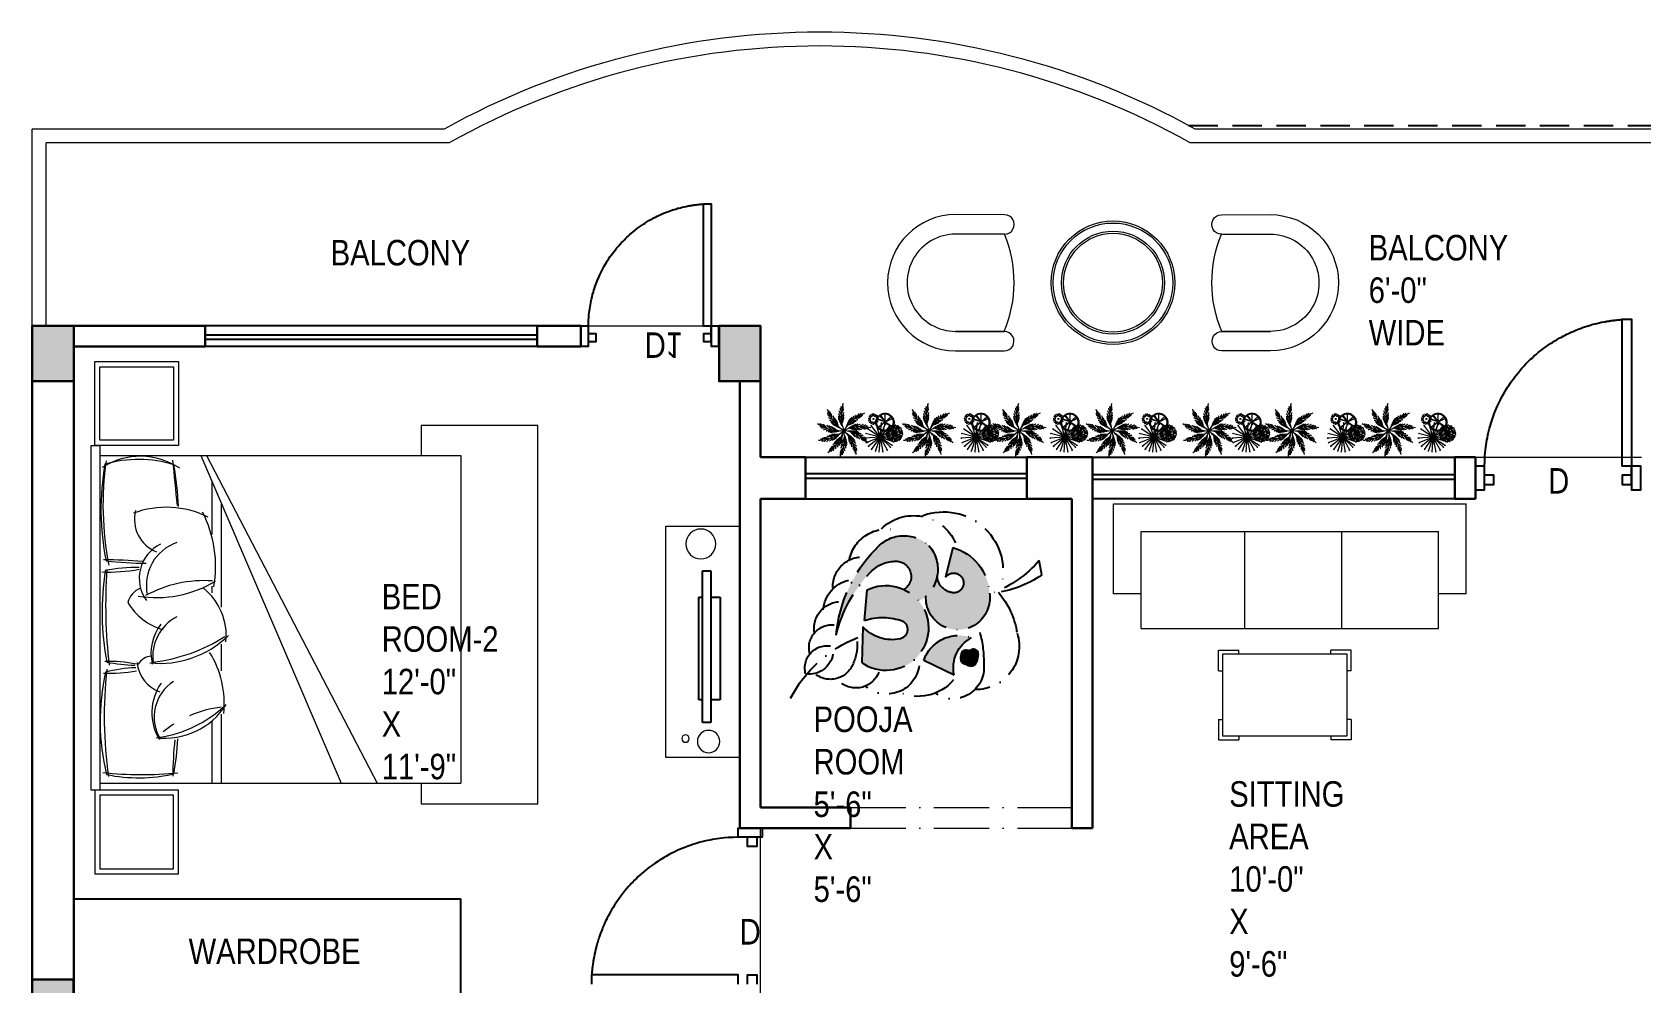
# Model space of a CAD drawing. Extents: x -454308 to 890911, y -14103 to 1343694.
# Drawn here: x 208720.1 to 209069, y 656815.7 to 657022 of the extents above; entities that cross this region are included whole.
import ezdxf

# ---------------------------------------------------------------- set-up
doc = ezdxf.new("R2010")
doc.units = 0
doc.header["$MEASUREMENT"] = 0
doc.linetypes.add('ACAD_ISO10W100', pattern=[18, 12, -3, 0, -3])
doc.linetypes.add('HIDDEN', pattern=[9.525, 6.35, -3.175])
for name, color, linetype in [('A-Door', 144, 'Continuous'), ('cup', 126, 'Continuous'), ('ELE', 7, 'Continuous'), ('PERSONA', 7, 'Continuous'), ('railing', 162, 'Continuous'), ('stair', 135, 'Continuous'), ('TEXTOS', 7, 'Continuous'), ('WIN', 4, 'Continuous')]:
    doc.layers.add(name, color=color, linetype=linetype)
for name, color, linetype, lineweight in [('A-FURN', 35, 'Continuous', 5), ('A-Wall', 7, 'Continuous', 30), ('AR-FUR', 11, 'Continuous', 9), ('AR-WALL', 1, 'Continuous', 40), ('CENTER LINE', 252, 'ACAD_ISO10W100', 5), ('col', 232, 'Continuous', 30), ('Hatch Gris Claro', 9, 'Continuous', 9), ('Muebles', 46, 'Continuous', 0), ('sill', 32, 'Continuous', 25), ('TXT', 42, 'Continuous', 25)]:
    doc.layers.add(name, color=color, linetype=linetype, lineweight=lineweight)
doc.styles.get("Standard").update_dxf_attribs({"font": 'stylu.ttf', "height": 7})

# ---------------------------------------------------------------- blocks, each defined once
blk = doc.blocks.new('arbol.Xterisco')
at = {"color": 62, "linetype": 'ByBlock'}
for p, q in [((104.219, 262.891), (104.096, 263.374)), ((104.096, 263.374), (104.121, 263.338)), ((104.219, 262.891), (104.268, 263.403)), ((104.219, 262.891), (104.401, 263.368)), ((104.401, 263.368), (104.401, 263.327)), ((104.219, 262.891), (104.518, 263.297)), ((104.219, 262.891), (104.621, 262.59)), ((104.219, 262.891), (104.685, 262.696)), ((104.518, 263.297), (104.504, 263.25)), ((104.621, 262.59), (104.602, 262.626)), ((104.685, 262.696), (104.675, 262.714))]:
    blk.add_line(p, q, dxfattribs=at)
at = {"color": 66, "linetype": 'ByBlock'}
for p, q in [((104.219, 262.891), (103.718, 262.903)), ((103.718, 262.903), (103.753, 262.891)), ((104.219, 262.891), (104.096, 262.396)), ((104.219, 262.891), (104.253, 262.378)), ((104.096, 262.396), (104.101, 262.437)), ((104.253, 262.378), (104.239, 262.42))]:
    blk.add_line(p, q, dxfattribs=at)
at = {"color": 68, "linetype": 'ByBlock'}
for p, q in [((104.219, 262.891), (103.743, 262.726)), ((104.219, 262.891), (103.816, 262.579)), ((104.219, 262.891), (103.944, 262.467)), ((103.743, 262.726), (103.777, 262.749)), ((103.816, 262.579), (103.826, 262.608)), ((103.944, 262.467), (103.954, 262.508))]:
    blk.add_line(p, q, dxfattribs=at)
at = {"color": 64, "linetype": 'ByBlock'}
for p, q in [((104.219, 262.891), (103.763, 263.091)), ((103.763, 263.091), (103.792, 263.062)), ((103.792, 263.062), (103.792, 263.067)), ((104.219, 262.891), (103.836, 263.209)), ((103.836, 263.209), (103.875, 263.197)), ((104.219, 262.891), (103.964, 263.321)), ((103.964, 263.321), (103.993, 263.309)), ((104.219, 262.891), (104.396, 262.42)), ((104.219, 262.891), (104.518, 262.484)), ((104.396, 262.42), (104.386, 262.467)), ((104.518, 262.484), (104.508, 262.526))]:
    blk.add_line(p, q, dxfattribs=at)
at = {"color": 60, "linetype": 'ByBlock'}
for p, q in [((104.219, 262.891), (104.607, 263.203)), ((104.219, 262.891), (104.661, 263.126)), ((104.219, 262.891), (104.72, 262.991)), ((104.219, 262.891), (104.72, 262.826)), ((104.607, 263.203), (104.582, 263.168)), ((104.661, 263.126), (104.646, 263.097)), ((104.72, 262.826), (104.68, 262.844)), ((104.72, 262.991), (104.695, 262.967))]:
    blk.add_line(p, q, dxfattribs=at)
at = {"color": 0, "linetype": 'ByBlock'}
blk.add_line((104.219, 262.891), (104.219, 262.891), dxfattribs=at)
blk = doc.blocks.new('cici.arbi')
at = {"color": 64, "linetype": 'ByBlock'}
for q in [(102.49, 264.552), (102.687, 264.774), (103.01, 264.057), (102.99, 264.049)]:
    blk.add_line((102.845, 264.434), q, dxfattribs=at)
at = {"color": 66, "linetype": 'ByBlock'}
for p, q in [((102.491, 264.316), (102.845, 264.434)), ((102.845, 264.434), (102.496, 264.294))]:
    blk.add_line(p, q, dxfattribs=at)
at = {"color": 68, "linetype": 'ByBlock'}
for q in [(102.616, 264.158), (102.616, 264.111)]:
    blk.add_line((102.845, 264.434), q, dxfattribs=at)
at = {"color": 62, "linetype": 'ByBlock'}
for q in [(102.776, 264.803), (102.799, 264.808), (103.189, 264.227)]:
    blk.add_line((102.845, 264.434), q, dxfattribs=at)
at = {"color": 60, "linetype": 'ByBlock'}
for q in [(103.145, 264.687), (103.166, 264.662), (103.193, 264.619)]:
    blk.add_line((102.845, 264.434), q, dxfattribs=at)
blk.add_circle((102.865, 264.438), 0.375, dxfattribs=at)
at = {"color": 62, "linetype": 'ByBlock'}
blk.add_circle((102.845, 264.434), 0.375, dxfattribs=at)
at = {"color": 64, "linetype": 'ByBlock'}
blk.add_circle((102.856, 264.399), 0.375, dxfattribs=at)
blk = doc.blocks.new('circarbre')
at = {"color": 62, "linetype": 'ByBlock'}
blk.add_circle((103.25, 267.97), 0.0431, dxfattribs=at)
at = {"color": 66, "linetype": 'ByBlock'}
for centre, start, end in [((102.83, 268.05), 214.2617, 125.294), ((103.19, 267.53), 304.2617, 215.294)]:
    blk.add_arc(centre, 0.0674, start, end, dxfattribs=at)
at = {"color": 64, "linetype": 'ByBlock'}
for centre, radius, start, end in [((102.93, 268.19), 0.103, 168.2544, 110.543), ((103.01, 268.33), 0.0674, 169.2617, 80.294), ((103.35, 267.58), 0.103, 303.2544, 245.543)]:
    blk.add_arc(centre, radius, start, end, dxfattribs=at)
at = {"color": 62, "linetype": 'ByBlock'}
for centre, radius, start, end in [((103.18, 268.36), 0.103, 123.2544, 65.543), ((103.34, 268.41), 0.0674, 124.2617, 35.294), ((103.52, 267.6), 0.0674, 349.2617, 260.294), ((103.61, 267.75), 0.103, 348.2544, 290.543)]:
    blk.add_arc(centre, radius, start, end, dxfattribs=at)
at = {"color": 60, "linetype": 'ByBlock'}
for centre, radius, start, end in [((103.48, 268.31), 0.103, 78.2544, 20.543), ((103.48, 268.31), 0.103, 78.2544, 20.543), ((103.63, 268.23), 0.0674, 79.2617, 350.294), ((103.63, 268.23), 0.0674, 79.2617, 350.294), ((103.66, 268.06), 0.103, 33.2544, 335.543), ((103.71, 267.89), 0.0674, 34.2617, 305.294)]:
    blk.add_arc(centre, radius, start, end, dxfattribs=at)
at = {"color": 68, "linetype": 'ByBlock'}
for centre, radius, start, end in [((102.87, 267.88), 0.103, 213.2544, 155.543), ((102.9, 267.71), 0.0674, 259.2617, 170.294), ((103.05, 267.63), 0.103, 258.2544, 200.543)]:
    blk.add_arc(centre, radius, start, end, dxfattribs=at)
blk = doc.blocks.new('arbol.arbre')
at = {"color": 64, "linetype": 'ByBlock'}
for q in [(14.572, 17.953), (14.443, 17.825), (14.955, 17.058)]:
    blk.add_line((14.849, 17.549), q, dxfattribs=at)
at = {"color": 62, "linetype": 'ByBlock'}
for q in [(14.759, 18.029), (14.935, 18.041), (15.149, 17.137), (15.268, 17.261)]:
    blk.add_line((14.849, 17.549), q, dxfattribs=at)
at = {"color": 60, "linetype": 'ByBlock'}
for q in [(15.135, 17.953), (15.258, 17.825), (15.338, 17.649), (15.355, 17.457)]:
    blk.add_line((14.849, 17.549), q, dxfattribs=at)
at = {"color": 66, "linetype": 'ByBlock'}
for q in [(14.359, 17.629), (14.579, 17.137), (14.779, 17.05)]:
    blk.add_line((14.849, 17.549), q, dxfattribs=at)
at = {"color": 68, "linetype": 'ByBlock'}
for q in [(14.376, 17.453), (14.446, 17.261)]:
    blk.add_line((14.849, 17.549), q, dxfattribs=at)
at = {"color": 64, "linetype": 'ByBlock'}
for centre, radius, start, end in [((14.599, 17.909), 0.0674, 169.26167, 80.294), ((14.517, 17.761), 0.103, 168.25437, 110.54304), ((14.943, 17.152), 0.103, 303.25437, 245.54304)]:
    blk.add_arc(centre, radius, start, end, dxfattribs=at)
at = {"color": 62, "linetype": 'ByBlock'}
for centre, radius, start, end in [((14.77, 17.937), 0.103, 123.25437, 65.54304), ((14.933, 17.984), 0.0674, 124.26167, 35.294), ((15.114, 17.18), 0.0674, 349.26167, 260.294), ((15.196, 17.328), 0.103, 348.25437, 290.54304)]:
    blk.add_arc(centre, radius, start, end, dxfattribs=at)
at = {"color": 60, "linetype": 'ByBlock'}
for centre, radius, start, end in [((15.073, 17.884), 0.103, 78.25437, 20.54304), ((15.073, 17.884), 0.103, 78.25437, 20.54304), ((15.249, 17.631), 0.103, 33.25437, 335.54304), ((15.221, 17.802), 0.0674, 79.26167, 350.294), ((15.221, 17.802), 0.0674, 79.26167, 350.294), ((15.296, 17.468), 0.0674, 34.26167, 305.294)]:
    blk.add_arc(centre, radius, start, end, dxfattribs=at)
at = {"color": 66, "linetype": 'ByBlock'}
for centre, start, end in [((14.417, 17.621), 214.26167, 125.294), ((14.78, 17.105), 304.26167, 215.294)]:
    blk.add_arc(centre, 0.0674, start, end, dxfattribs=at)
at = {"color": 68, "linetype": 'ByBlock'}
for centre, radius, start, end in [((14.464, 17.458), 0.103, 213.25437, 155.54304), ((14.492, 17.287), 0.0674, 259.26167, 170.294), ((14.64, 17.206), 0.103, 258.25437, 200.54304)]:
    blk.add_arc(centre, radius, start, end, dxfattribs=at)
blk = doc.blocks.new('c.plnt.arbres')
at = {"color": 34, "xscale": 1.354321914421646, "yscale": 1.354321914421646, "zscale": 1.354321914421646}
blk.add_blockref('cici.arbi', (-38.647, -94.978), dxfattribs=at)
at = {"color": 30}
for name, p, xscale, yscale, zscale in [('arbol.Xterisco', (-80.861, -197.164), 1.748832611688399, 1.748832611688399, 1.748832611688399), ('circarbre', (37.363, 99.317), 0.6091520546556879, 0.6091520546556879, 0.6091520546556879)]:
    blk.add_blockref(name, p, dxfattribs=dict(at, xscale=xscale, yscale=yscale, zscale=zscale))
at = {"color": 88}
blk.add_blockref('arbol.arbre', (86.588, 245.916), dxfattribs=at)
blk = doc.blocks.new('ar-26')
at = {"layer": 'CENTER LINE', "color": 27}
for centre, start, end in [((86.75, 89.66), 197.8706, 237.5936), ((88.03, 88.12), 161.8706, 201.5936), ((84.75, 90.15), 234.9681, 274.6912), ((87.82, 85.31), 110.1725, 149.8955), ((86.41, 84.01), 75.6722, 115.3952), ((82.91, 89.38), 270.9681, 310.6912), ((81.91, 87.83), 304.0339, 343.7569), ((81.85, 86.29), 331.6319, 11.355), ((84.65, 83.72), 43.6319, 83.355), ((82.83, 84.55), 7.6319, 47.355)]:
    blk.add_arc(centre, 3.23, start, end, dxfattribs=at)
at = {"layer": 'CENTER LINE'}
for centre, radius, start, end in [((85.11, 88.76), 0.398, 182.879, 221.5346), ((84.95, 88.86), 0.167, 173.7791, 233.0395), ((83.11, 89.39), 2.03, 326.0526, 338.8318), ((84.24, 89), 0.782, 317.4391, 345.0127), ((84.62, 89.07), 0.386, 308.4321, 338.3515), ((83.15, 87.43), 0.167, 246.8767, 306.1371), ((82.85, 87.17), 0.386, 21.5297, 51.4491), ((82.81, 86.78), 0.782, 30.5366, 58.1102), ((82.11, 85.82), 2.03, 39.1502, 51.9294), ((82.11, 85.39), 2.49, 40.6505, 52.2085), ((83.83, 88.45), 0.167, 209.7791, 269.0395), ((84.02, 88.47), 0.398, 218.879, 257.5346), ((85.56, 91.37), 3.82, 242.1883, 247.1386), ((83.44, 88.43), 0.386, 344.4321, 14.3515), ((82.03, 84.47), 3.35, 47.7731, 57.7282), ((85.74, 91.11), 3.82, 240.5673, 247.2107), ((83.17, 88.15), 0.782, 353.4391, 21.0127), ((85.94, 90.89), 3.82, 238.9483, 247.3077), ((82.03, 87.8), 2.03, 2.0526, 14.8318), ((82.51, 84.57), 3.07, 50.1322, 60.5244), ((86.08, 90.76), 3.82, 237.6825, 247.4019), ((86.2, 90.66), 3.82, 236.5186, 247.4981), ((81.77, 87.46), 2.49, 3.5529, 15.111), ((81.15, 86.77), 3.35, 10.6755, 20.6307), ((81.59, 86.56), 3.07, 13.0347, 23.4268), ((88.09, 89.59), 3.82, 202.9483, 211.3077), ((88.13, 89.4), 3.82, 201.6825, 211.4019), ((88.06, 89.89), 3.82, 204.5673, 211.2107), ((88.16, 89.25), 3.82, 200.5186, 211.4981), ((88.06, 90.2), 3.82, 206.1883, 211.1386), ((82.7, 89.27), 2.49, 327.5529, 339.111), ((81.8, 89.08), 3.35, 334.6755, 344.6307), ((82.03, 88.65), 3.07, 337.0347, 347.4268), ((88.79, 85.9), 3.82, 148.8205, 159.8), ((88.88, 86.02), 3.82, 149.9844, 159.7037), ((84.52, 90.34), 3.07, 285.3366, 295.7287), ((87.55, 83.95), 3.82, 114.3202, 125.2997), ((89.02, 86.17), 3.82, 151.2501, 159.6096), ((84.71, 90.79), 3.35, 282.9774, 292.9325), ((87.69, 83.99), 3.82, 115.4841, 125.2035), ((89.23, 86.37), 3.82, 152.8691, 159.5126), ((85.42, 90.2), 2.49, 275.8548, 287.4128), ((87.88, 84.04), 3.82, 116.7498, 125.1093), ((89.47, 86.57), 3.82, 154.4902, 159.4404), ((85.76, 89.95), 2.03, 274.3545, 287.1337), ((88.17, 84.09), 3.82, 118.3688, 125.0123), ((86.16, 88.83), 0.782, 265.741, 293.3146), ((86.51, 87.99), 0.398, 131.1808, 169.8364), ((88.49, 84.11), 3.82, 119.9899, 124.9402), ((87.35, 89), 2.03, 239.8542, 252.6334), ((86.5, 88.18), 0.167, 122.081, 181.3414), ((86.45, 88.57), 0.386, 256.734, 286.6534), ((87.04, 87.85), 0.782, 231.2407, 258.8143), ((86.85, 86.96), 0.398, 96.6805, 135.3361), ((86.94, 87.13), 0.167, 87.5807, 146.8411), ((83.12, 85.85), 0.386, 57.5297, 87.4491), ((83.29, 87.55), 0.398, 255.9765, 294.6321), ((83.21, 86.23), 0.167, 282.8767, 342.1371), ((83.32, 85.51), 0.782, 66.5366, 94.1102), ((82.77, 90.79), 3.82, 279.2858, 284.2361), ((83.32, 84.32), 2.03, 75.1502, 87.9294), ((83.26, 86.42), 0.398, 291.9765, 330.6321), ((83.07, 90.7), 3.82, 277.6648, 284.3082), ((83.57, 83.97), 2.49, 76.6505, 88.2085), ((80.93, 88.73), 3.82, 315.2858, 320.2361), ((83.36, 90.65), 3.82, 276.0458, 284.4052), ((84.04, 83.18), 3.35, 83.7731, 93.7282), ((81.23, 88.84), 3.82, 313.6648, 320.3082), ((83.56, 90.62), 3.82, 274.7801, 284.4994), ((83.71, 90.61), 3.82, 273.6161, 284.5957), ((84.37, 83.55), 3.07, 86.1322, 96.5244), ((81.5, 88.96), 3.82, 312.0458, 320.4052), ((85.42, 83.66), 2.49, 109.7162, 121.2743), ((81.67, 89.06), 3.82, 310.7801, 320.4994), ((81.79, 89.14), 3.82, 309.6161, 320.5957), ((86.25, 83.26), 3.35, 116.8388, 126.794), ((86.33, 83.74), 3.07, 119.198, 129.5901), ((80.8, 86.46), 3.82, 346.7306, 353.374), ((80.96, 86.71), 3.82, 345.1116, 353.471), ((81.05, 86.89), 3.82, 343.8458, 353.5652), ((81.11, 87.02), 3.82, 342.6819, 353.6614), ((87.81, 84.25), 3.35, 144.4368, 154.392), ((87.65, 84.71), 3.07, 146.796, 157.1882), ((81.5, 84.56), 3.82, 14.3286, 20.972), ((81.51, 85.2), 3.82, 10.2799, 21.2595), ((81.52, 85.05), 3.82, 11.4439, 21.1632), ((81.52, 84.85), 3.82, 12.7096, 21.069), ((83.2, 83.47), 3.82, 46.2799, 57.2595), ((85.58, 83.06), 3.82, 82.2799, 93.2595), ((83.29, 83.35), 3.82, 47.4439, 57.1632), ((88.46, 86.68), 3.07, 182.796, 193.1882), ((83.41, 83.19), 3.82, 48.7096, 57.069), ((88.85, 86.4), 3.35, 180.4368, 190.392), ((85.72, 83.02), 3.82, 83.4439, 93.1632), ((86.53, 90.02), 3.07, 250.8363, 261.2284), ((87.95, 88.75), 3.07, 218.796, 229.1882), ((83.56, 82.94), 3.82, 50.3286, 56.972), ((88.13, 85.83), 2.49, 173.3143, 184.8723), ((85.91, 82.96), 3.82, 84.7096, 93.069), ((86.95, 90.29), 3.35, 248.4771, 258.4323), ((88.43, 88.75), 3.35, 216.4368, 226.392), ((86.18, 82.85), 3.82, 86.3286, 92.972), ((87.2, 89.4), 2.49, 241.3545, 252.9126), ((88.18, 87.87), 2.49, 209.3143, 220.8723), ((86.46, 82.7), 3.82, 87.9496, 92.8999), ((88.09, 87.45), 2.03, 207.814, 220.5932), ((87.22, 86.64), 0.782, 199.2004, 226.774), ((86.59, 85.98), 0.398, 64.6403, 103.2959), ((86.76, 86.07), 0.167, 55.5404, 114.8009), ((87.1, 86.27), 0.386, 190.1934, 220.1128), ((87.13, 87.47), 0.386, 222.2337, 252.1531), ((84.02, 84.99), 0.386, 90.5954, 120.5148), ((84.37, 84.81), 0.782, 99.6024, 127.176), ((85.02, 83.82), 2.03, 108.2159, 120.9952), ((83.89, 85.36), 0.167, 315.9424, 15.2029), ((83.82, 85.54), 0.398, 325.0423, 3.6979), ((80.61, 86.21), 3.82, 348.3516, 353.3019), ((85.03, 84.75), 0.386, 118.1934, 148.1128), ((85.42, 84.75), 0.782, 127.2004, 154.774), ((86.46, 84.17), 2.03, 135.814, 148.5932), ((86.89, 84.21), 2.49, 137.3143, 148.8723), ((84.74, 85.01), 0.167, 343.5404, 42.8009), ((84.6, 85.14), 0.398, 352.6403, 31.2959), ((81.44, 84.25), 3.82, 15.9496, 20.8999), ((87.81, 85.55), 2.03, 171.814, 184.5932), ((83.7, 82.66), 3.82, 51.9496, 56.8999), ((86.63, 85.4), 0.782, 163.2004, 190.774), ((85.73, 85.24), 0.398, 28.6403, 67.2959), ((86.31, 85.17), 0.386, 154.1934, 184.1128), ((85.92, 85.22), 0.167, 19.5404, 78.8009)]:
    blk.add_arc(centre, radius, start, end, dxfattribs=at)
blk = doc.blocks.new('cdsaf')
at = {"color": 5}
for p, q in [((1185429.42, 734143.15, 20311.96), (1185429.42, 734106.36, 20311.96)), ((1185431.44, 734143.15, 20311.96), (1185429.42, 734143.15, 20311.96)), ((1185431.44, 734106.36, 20311.96), (1185431.44, 734143.15, 20311.96)), ((1185427.16, 734136.71, 20311.96), (1185427.16, 734111.82, 20311.96)), ((1185429.42, 734136.71, 20311.96), (1185427.16, 734136.71, 20311.96)), ((1185432.29, 734136.71, 20311.96), (1185431.44, 734136.71, 20311.96)), ((1185432.29, 734111.82, 20311.96), (1185432.29, 734136.71, 20311.96)), ((1185427.16, 734111.82, 20311.96), (1185429.42, 734111.82, 20311.96)), ((1185431.44, 734111.82, 20311.96), (1185432.29, 734111.82, 20311.96)), ((1185429.42, 734106.36, 20311.96), (1185431.44, 734106.36, 20311.96))]:
    blk.add_line(p, q, dxfattribs=at)
blk = doc.blocks.new('WEWEEQ')
at = {"layer": 'Muebles'}
blk.add_lwpolyline([(1107845.51, 737873.28), (1107829.48, 737873.28), (1107829.48, 737823.12), (1107845.51, 737823.12)], close=True, dxfattribs=at)
for centre, radius in [((1107838.73, 737869.84), 2.43), ((1107833.71, 737869.19), 0.81), ((1107837.04, 737826.97), 3.24)]:
    blk.add_circle(centre, radius, dxfattribs=at)
at = {"color": 6, "linetype": 'ByBlock', "lineweight": 5, "xscale": 0.8945132207591084, "yscale": 0.8945132207591084, "zscale": 0.8945132207591084, "rotation": 180}
blk.add_blockref('cdsaf', (2168221.49, 1394533.53, 55552.59), dxfattribs=at)
blk = doc.blocks.new('SINGLE CHAIR')
at = {"linetype": 'Continuous'}
for p, q in [((-8.18, 8.31), (-8.21, 20.12)), ((-3.46, 8.32), (-3.49, 20.13)), ((-3.49, 20.13), (-3.46, 8.32)), ((20.13, 20.19), (20.16, 8.38)), ((24.86, 20.2), (24.89, 8.39))]:
    blk.add_line(p, q, dxfattribs=at)
at = {"linetype": 'Continuous', "extrusion": (0, 0, -1)}
for centre, major_axis, start_param, end_param in [((-5.85, 20.13), (1.67, 1.67), 3.924598, 7.066191), ((8.39, -8.18), (-21.71, 21.71), 0.388215, 1.177797), ((22.5, 20.2), (1.67, 1.67), 3.924598, 7.066191), ((8.35, 8.35), (11.69, 11.69), 0.783006, 3.924598), ((8.35, 8.35), (-8.35, 8.35), 2.353802, 5.495395)]:
    blk.add_ellipse(centre, major_axis=major_axis, ratio=1, start_param=start_param, end_param=end_param, dxfattribs=at)
blk = doc.blocks.new('bed 111111')
at = {"layer": 'AR-FUR'}
for p, q in [((-0.8649, 1.3945), (-0.8649, -0.4997)), ((-0.8172, 1.3945), (-0.8649, 1.3945)), ((-0.8172, -0.4997), (-0.8172, 1.3945)), ((-0.2634, -0.4435), (0.5086, 1.3565)), ((-0.151, 0.5919), (-0.151, 0.7393)), ((-0.2018, 0.2738), (-0.2018, 0.3108)), ((-0.8649, -0.4997), (-0.8172, -0.4997))]:
    blk.add_line(p, q, dxfattribs=at)
at = {"layer": 'AR-FUR', "color": 251}
for p, q in [((-0.8172, 1.3565), (1.1658, 1.3565)), ((-0.231, -0.4435), (0.7065, 1.3565)), ((-0.2018, 1.016), (-0.2018, 1.3565)), ((-0.151, 0.9769), (-0.151, 1.3565)), ((1.1658, -0.4435), (1.1658, 1.3565)), ((-0.151, -0.177), (-0.151, 0.3896)), ((-0.2018, -0.2973), (-0.2018, -0.0096)), ((-0.8172, -0.4435), (1.1658, -0.4435))]:
    blk.add_line(p, q, dxfattribs=at)
at = {"layer": 'AR-FUR'}
for points in [[(-0.3849, 1.8545), (-0.3849, 1.3945), (-0.8449, 1.3945), (-0.8449, 1.8545)], [(-0.4126, 1.8268), (-0.4126, 1.4222), (-0.8172, 1.4222), (-0.8172, 1.8268)], [(-0.3849, -0.9597), (-0.3849, -0.4997), (-0.8449, -0.4997), (-0.8449, -0.9597)], [(-0.4126, -0.9319), (-0.4126, -0.5274), (-0.8172, -0.5274), (-0.8172, -0.9319)]]:
    blk.add_lwpolyline(points, close=True, dxfattribs=at)
at = {"layer": 'AR-FUR', "extrusion": (0, 0, -1)}
for centre, major_axis, start_param, end_param in [((-0.6029, 0.4547), (-0.6168, -0.6168), 2.151233, 2.577546), ((0.4135, 1.0155), (0.8693, -0.8693), 2.135358, 2.596989), ((-1.9428, 1.0262), (1.1008, -1.1008), 5.317309, 5.441753), ((-0.2479, 0.9685), (0.2006, -0.2006), 1.751453, 2.903235), ((-0.4597, 0.7123), (0.2807, -0.2807), 3.804818, 4.933588), ((-0.6654, 0.9181), (-0.3757, -0.3757), 3.823105, 4.483365), ((-0.4265, 0.678), (0.132, -0.132), 2.441833, 3.593049), ((-0.5998, 1.4582), (-0.5204, -0.5204), -0.757256, -0.529592), ((-0.5939, -0.2888), (-0.7054, -0.7054), 2.16954, 2.32419), ((-0.4885, 0.16), (0.3807, -0.3807), 3.825535, 4.703193), ((0.6668, 0.4149), (-1.0409, -1.0409), 0.630608, 0.974387), ((-0.7629, 1.4252), (0.5216, -0.5216), 0.585091, 0.82334), ((-0.5288, 0.748), (0.0636, -0.0636), 0.857002, 1.830616), ((-0.2789, 0.642), (-0.1822, -0.1822), 0.120756, 1.023991), ((-0.457, 0.546), (-0.2361, -0.2361), 3.827833, 4.821859), ((-0.3841, 0.2013), (-0.2284, -0.2284), 1.31402, 2.087383), ((-0.5579, 0.3869), (-0.076, -0.076), -0.407023, 0.572892), ((-0.3929, 0.2303), (0.1472, -0.1472), 1.241939, 2.981597), ((-0.5067, -0.2882), (0.4419, -0.4419), 3.766461, 4.474078), ((-0.8424, 0.1671), (-0.4675, -0.4675), 3.758339, 4.39729), ((-0.5994, 1.2063), (-0.7323, -0.7323), -0.784247, -0.602664), ((0.6231, -0.1482), (1.0143, -1.0143), 2.182404, 2.554333), ((-0.5854, -1.358), (1.0644, -1.0644), 3.795161, 3.941764), ((-0.4353, -0.0938), (-0.1358, -0.1358), 0.534678, 1.98218), ((-0.4521, 0.3531), (-0.3626, -0.3626), -1.247956, -0.42416), ((-1.8536, -0.1133), (-1.0388, -1.0388), 3.961011, 4.118365), ((-0.6065, 0.2399), (0.4681, -0.4681), 0.486234, 1.065936)]:
    blk.add_ellipse(centre, major_axis=major_axis, ratio=1, start_param=start_param, end_param=end_param, dxfattribs=at)
at = {"layer": 'AR-FUR', "color": 251, "extrusion": (0, 0, -1)}
for centre, major_axis, start_param, end_param in [((-0.5854, -0.6035), (1.3528, -1.3528), 3.814055, 4.030079), ((1.5625, 0.993), (-1.6658, -1.6658), 0.673847, 0.924545), ((1.5526, 1.3309), (-1.3927, -1.3927), 0.677, 0.778682), ((-0.2845, 0.9931), (-0.1657, -0.1657), -0.207552, 1.319983), ((-0.5866, 0.4458), (0.4702, -0.4702), 4.076, 4.671895), ((-0.0866, 1.5296), (0.42, -0.42), 1.362212, 1.484388), ((-0.0866, 1.5296), (0.42, -0.42), 0.892669, 1.199073), ((-0.7563, 0.0062), (0.5275, -0.5275), 3.872485, 4.116068), ((2.032, 0.3804), (-1.9923, -1.9923), 0.715059, 0.90208), ((-0.2783, 0.6613), (0.176, -0.176), 1.274089, 2.475678), ((-0.6338, -0.2362), (0.6602, -0.6602), 4.043868, 4.496311), ((-0.3136, 0.269), (-0.1757, -0.1757), -0.450892, 0.994118), ((-0.2465, 0.9031), (-0.4664, -0.4664), -0.857824, -0.280048), ((-0.7731, -0.7492), (-0.6687, -0.6687), 2.320508, 2.537901), ((0.9556, -0.1741), (1.2415, -1.2415), 2.218366, 2.546274), ((-0.8022, 3.0425), (-2.0599, -2.0599), -0.860991, -0.787253), ((11.1738, -1.4463), (8.2284, -8.2284), 2.444592, 2.466232), ((-0.5953, -0.0511), (-0.2749, -0.2749), -1.375906, -0.21834)]:
    blk.add_ellipse(centre, major_axis=major_axis, ratio=1, start_param=start_param, end_param=end_param, dxfattribs=at)
blk = doc.blocks.new('qeert')
at = {"layer": 'AR-FUR'}
blk.add_lwpolyline([(817.8551, -506.2448), (817.969, -506.2448), (817.969, -506.8852), (815.8898, -506.8852), (815.8898, -506.2448), (816.0552, -506.2448)], dxfattribs=at)
at = {"layer": 'AR-FUR', "rotation": 270}
blk.add_blockref('bed 111111', (816.4987, -505.2972), dxfattribs=at)
blk = doc.blocks.new('SYMBOL')
at = {"layer": 'CENTER LINE', "lineweight": 25}
h = blk.add_hatch(color=256, dxfattribs=at)
h.dxf.hatch_style = 1
h.set_gradient(color1=(204, 102, 127), one_color=1, tint=1, name='HEMISPHERICAL')
h.paths.add_polyline_path([(53221.71, 631913.25), (53222, 631903.49, -0.268386), (53232.14, 631906.73, -0.652093), (53232.78, 631901.94, -0.169887), (53222.4, 631901.76), (53223.13, 631893.51, 1.752374)])
h.paths.add_polyline_path([(53237.14, 631896.53, -0.11262), (53233.11, 631893.39, -0.820907), (53230.22, 631885.79, -0.202284), (53223.85, 631888.9, -0.129045), (53214.76, 631905.74, 0.172995), (53225.46, 631882.48, 0.436848), (53239.87, 631881.52, 0.479462)])
h.paths.add_polyline_path([(53239.07, 631895.16, -0.164539), (53242.1, 631889.68, -0.416464), (53246.97, 631894.27, -1.495637), (53244.34, 631890.06), (53246.29, 631882.02, 0.321204), (53256.24, 631894.38, 1.107162)])
h = blk.add_hatch(color=256, dxfattribs=at)
h.dxf.hatch_style = 1
h.set_gradient(color1=(204, 102, 127), one_color=1, tint=1, name='HEMISPHERICAL')
h.paths.add_polyline_path([(53246.66, 631916.52), (53238.45, 631912.58, 0.417243), (53251.39, 631906.41, -0.335116)])
h = blk.add_hatch(color=256, dxfattribs=at)
h.dxf.hatch_style = 1
h.set_gradient(color1=(204, 102, 127), one_color=1, tint=1, name='HEMISPHERICAL')
h.paths.add_polyline_path([(53251.16, 631909.9, 0.520567), (53251.62, 631909.58, 0.520567), (53252.12, 631909.58, 0.520567), (53252.58, 631909.81, 0.520567), (53252.95, 631910.22, 0.520567), (53253.04, 631910.73, 0.520567), (53253, 631911.23, 0.520567), (53252.95, 631911.74, 0.520567), (53252.81, 631912.24, 0.520567), (53252.68, 631912.8, 0.520567), (53252.45, 631913.3, 0.520567), (53252.17, 631913.76, 0.520567), (53251.71, 631914.04, 0.520567), (53251.2, 631914.04, 0.520567), (53250.7, 631913.95, 0.520567), (53250.19, 631913.81, 0.520567), (53249.82, 631913.44, 0.520567), (53249.18, 631913.39, 0.520567), (53248.85, 631912.98, 0.520567), (53248.62, 631912.47, 0.520567), (53248.62, 631911.97, 0.520567), (53248.62, 631911.46, 0.520567), (53248.72, 631910.96, 0.520567), (53248.85, 631910.45, 0.520567), (53249.13, 631909.99, 0.520567), (53249.64, 631909.85, 0.520567), (53250.14, 631909.85, 0.520567), (53250.65, 631909.99, 0.520567)])
for p, q in [((53222, 631903.49), (53221.71, 631913.25)), ((53246.66, 631916.52), (53238.45, 631912.58)), ((53222.4, 631901.76), (53223.13, 631893.51)), ((53246.29, 631882.02), (53244.34, 631890.06)), ((53270.37, 631889.42), (53269.69, 631885.54))]:
    blk.add_line(p, q, dxfattribs=at)
blk.add_lwpolyline([(53249.82, 631913.44, -0.520567), (53250.19, 631913.81, -0.520567), (53250.19, 631913.81, -0.520567), (53250.7, 631913.95, -0.520567), (53250.7, 631913.95, -0.520567), (53251.2, 631914.04, -0.520567), (53251.2, 631914.04, -0.520567), (53251.71, 631914.04, -0.520567), (53251.71, 631914.04, -0.520567), (53252.17, 631913.76, -0.520567), (53252.17, 631913.76, -0.520567), (53252.45, 631913.3, -0.520567), (53252.45, 631913.3, -0.520567), (53252.68, 631912.8, -0.520567), (53252.68, 631912.8, -0.520567), (53252.81, 631912.24, -0.520567), (53252.81, 631912.24, -0.520567), (53252.95, 631911.74, -0.520567), (53252.95, 631911.74, -0.520567), (53253, 631911.23, -0.520567), (53253, 631911.23, -0.520567), (53253.04, 631910.73, -0.520567), (53253.04, 631910.73, -0.520567), (53252.95, 631910.22, -0.520567), (53252.95, 631910.22, -0.520567), (53252.58, 631909.81, -0.520567), (53252.58, 631909.81, -0.520567), (53252.12, 631909.58, -0.520567), (53252.12, 631909.58, -0.520567), (53251.62, 631909.58, -0.520567), (53251.62, 631909.58, -0.520567), (53251.16, 631909.9, -0.520567), (53251.16, 631909.9, -0.520567), (53250.65, 631909.99, -0.520567), (53250.65, 631909.99, -0.520567), (53250.14, 631909.85, -0.520567), (53250.14, 631909.85, -0.520567), (53249.64, 631909.85, -0.520567), (53249.64, 631909.85, -0.520567), (53249.13, 631909.99, -0.520567), (53249.13, 631909.99, -0.520567), (53248.85, 631910.45, -0.520567), (53248.85, 631910.45, -0.520567), (53248.72, 631910.96, -0.520567), (53248.72, 631910.96, -0.520567), (53248.62, 631911.46, -0.520567), (53248.62, 631911.46, -0.520567), (53248.62, 631911.97, -0.520567), (53248.62, 631911.97, -0.520567), (53248.62, 631912.47, -0.520567), (53248.62, 631912.47, -0.520567), (53248.85, 631912.98, -0.520567), (53248.85, 631912.98, -0.520567), (53249.18, 631913.39, -0.520567), (53249.18, 631913.39, -0.520567)], format="xyb", close=True, dxfattribs=at)
for centre, radius, start, end in [((53233.31, 631938.64), 34.68, 207.1582, 248.5513), ((53228.46, 631912.86), 8.8, 7.558, 130.9141), ((53236.95, 631909.77), 12.53, 40.0349, 115.4069), ((53246.38, 631914.59), 8.34, 354.222, 125.1403), ((53213.22, 631911.17), 6.52, 20.4911, 130.3733), ((53220.1, 631913.39), 6.64, 21.1684, 142.0502), ((53252.6, 631908.79), 11.68, 342.2099, 91.4388), ((53212.38, 631914.66), 6.08, 164.9816, 291.0837), ((53207.49, 631909.82), 6.49, 9.0775, 98.6619), ((53207.9, 631908.17), 12.59, 356.9242, 24.7671), ((53228.25, 631903.8), 11.49, 243.541, 124.6953), ((53247.97, 631915.89), 10.08, 199.2049, 289.7969), ((53255.72, 631914.59), 9.26, 167.9783, 242.0855), ((53224.33, 631912.98), 30.36, 344.7387, 1.453), ((53213.65, 631909.16), 6.23, 164.9462, 277.3233), ((53216.04, 631903.9), 7.24, 169.6945, 275.1792), ((53251.39, 631914.63), 37.69, 193.6422, 223.0546), ((53252.72, 631909.11), 38.11, 185.0648, 224.3238), ((53229.87, 631896.35), 10.62, 77.6939, 137.7874), ((53231.4, 631904.19), 2.64, 301.4983, 73.9306), ((53247.69, 631895.65), 8.64, 351.5628, 183.2082), ((53241.35, 631908.74), 22.64, 319.8388, 351.0801), ((53227.34, 631916.69), 15.72, 251.7104, 290.2774), ((53220.2, 631899.61), 8.98, 184.8853, 256.7582), ((53232.48, 631887.93), 9.78, 319.0483, 61.5122), ((53221.98, 631892.68), 8.14, 178.9006, 280.601), ((53230.91, 631889.88), 4.15, 260.4147, 57.946), ((53243.85, 631888.44), 16.07, 249.1883, 18.3897), ((53246.82, 631889.56), 4.72, 88.1114, 178.5512), ((53246.53, 631891.62), 2.69, 215.5449, 80.4764), ((53242.64, 631895.15), 13.62, 285.5282, 356.7571), ((53254.55, 631867), 27.45, 54.7863, 84.5095), ((53246.03, 631865.11), 31.26, 40.8152, 69.1224), ((53230.73, 631894.9), 9.12, 221.0729, 266.8158), ((53228.54, 631887.45), 10.43, 192.0543, 284.8759), ((53233.11, 631888.68), 9.84, 218.9973, 313.3894), ((53235.72, 631885.77), 12.38, 225.2815, 336.2235)]:
    blk.add_arc(centre, radius, start, end, dxfattribs=at)
blk = doc.blocks.new('EWRERWER')
at = {"layer": 'AR-FUR', "linetype": 'Continuous'}
for p, q in [((1130110.34, 738970.03), (1130110.34, 738974.48)), ((1130110.34, 738974.48), (1130114.79, 738974.48)), ((1130111.23, 738955.92), (1130111.23, 738973.59)), ((1130111.23, 738973.59), (1130138.23, 738973.59)), ((1130114.79, 738973.59), (1130114.79, 738974.48)), ((1130139.12, 738974.48), (1130134.68, 738974.48)), ((1130134.68, 738973.59), (1130134.68, 738974.48)), ((1130138.23, 738973.59), (1130138.23, 738955.92)), ((1130139.12, 738970.03), (1130139.12, 738974.48)), ((1130110.34, 738970.03), (1130111.23, 738970.03)), ((1130139.12, 738970.03), (1130138.23, 738970.03)), ((1130110.34, 738959.47), (1130111.23, 738959.47)), ((1130110.34, 738959.47), (1130110.34, 738955.03)), ((1130139.12, 738959.47), (1130138.23, 738959.47)), ((1130139.12, 738959.47), (1130139.12, 738955.03)), ((1130138.23, 738955.92), (1130111.23, 738955.92)), ((1130114.79, 738955.92), (1130114.79, 738955.03)), ((1130134.68, 738955.92), (1130134.68, 738955.03)), ((1130110.34, 738955.03), (1130114.79, 738955.03)), ((1130139.12, 738955.03), (1130134.68, 738955.03))]:
    blk.add_line(p, q, dxfattribs=at)
blk = doc.blocks.new('colummn')
at = {"layer": 'Hatch Gris Claro'}
blk.add_hatch(color=256, dxfattribs=at).paths.add_polyline_path([(154558.64, 675547.17), (154567.64, 675547.17), (154567.64, 675559.17), (154558.64, 675559.17)])
at = {"layer": 'col'}
blk.add_lwpolyline([(154558.64, 675547.17), (154567.64, 675547.17), (154567.64, 675559.17), (154558.64, 675559.17), (154558.64, 675547.17)], dxfattribs=at)
blk = doc.blocks.new('RERWRER')
at = {"layer": 'col'}
blk.add_blockref('colummn', (8622.84, -2915.5), dxfattribs=at)
for p, rotation in [((317749.13, 1348049.06), 179.9999999991757), ((317898.11, 1348049.06), 180)]:
    blk.add_blockref('colummn', p, dxfattribs=dict(at, rotation=rotation))
blk = doc.blocks.new('1110-09-0')
at = {"layer": 'AR-FUR', "ltscale": 0.3}
for p, q in [((5831.88, -4127.57), (5767.38, -4127.57)), ((5767.38, -4127.57), (5767.38, -4148.57)), ((5767.38, -4127.57), (5767.38, -4148.57)), ((5788.38, -4127.57), (5788.38, -4148.57)), ((5809.38, -4127.57), (5809.38, -4148.57)), ((5831.88, -4127.57), (5831.88, -4148.57)), ((5761.38, -4135.07), (5761.38, -4154.57)), ((5761.38, -4135.07), (5767.38, -4135.07)), ((5831.88, -4135.07), (5837.88, -4135.07)), ((5837.88, -4135.07), (5837.88, -4154.57)), ((5831.88, -4148.57), (5767.38, -4148.57)), ((5837.88, -4154.57), (5761.38, -4154.57))]:
    blk.add_line(p, q, dxfattribs=at)

msp = doc.modelspace()

# ---------------------------------------------------------------- linework, layer by layer
at = {"layer": 'A-Door'}
for points in [[(208839.135, 656953.846), (208840.796, 656953.846), (208840.796, 656958.166), (208839.135, 656958.166), (208839.135, 656953.846), (208840.796, 656953.846), (208840.796, 656954.843), (208842.457, 656954.843), (208842.457, 656956.504), (208840.796, 656956.504), (208840.796, 656958.166), (208840.81, 656959.036), (208840.83, 656959.518), (208840.859, 656959.995), (208840.911, 656960.637), (208840.959, 656961.109), (208841.014, 656961.562), (208841.073, 656961.992), (208841.139, 656962.422), (208841.213, 656962.856), (208841.293, 656963.282), (208841.39, 656963.752), (208841.454, 656964.045), (208841.575, 656964.553), (208841.704, 656965.054), (208841.857, 656965.601), (208841.973, 656965.986), (208842.095, 656966.373), (208842.273, 656966.903), (208842.401, 656967.263), (208842.613, 656967.825), (208842.772, 656968.223), (208842.947, 656968.64), (208843.094, 656968.978), (208843.252, 656969.325), (208843.479, 656969.803), (208843.663, 656970.173), (208843.922, 656970.672), (208844.2, 656971.179), (208844.434, 656971.588), (208844.785, 656972.171), (208844.946, 656972.427), (208845.154, 656972.749), (208845.462, 656973.208), (208845.752, 656973.621), (208846.008, 656973.973), (208846.286, 656974.342), (208846.57, 656974.706), (208846.902, 656975.116), (208847.299, 656975.584), (208847.556, 656975.875), (208847.967, 656976.325), (208848.224, 656976.596), (208848.581, 656976.96), (208848.887, 656977.261), (208849.128, 656977.491), (208849.378, 656977.725), (208849.718, 656978.032), (208850.11, 656978.374), (208850.496, 656978.697), (208850.943, 656979.056), (208851.455, 656979.449), (208851.858, 656979.745), (208852.299, 656980.055), (208852.743, 656980.354), (208853.062, 656980.561), (208853.49, 656980.829), (208853.915, 656981.085), (208854.315, 656981.315), (208854.681, 656981.517), (208854.994, 656981.685), (208855.358, 656981.873), (208855.67, 656982.028), (208855.961, 656982.169), (208856.233, 656982.297), (208856.554, 656982.442), (208856.797, 656982.549), (208857.046, 656982.655), (208857.315, 656982.767), (208857.614, 656982.887), (208857.879, 656982.99), (208858.138, 656983.088), (208858.525, 656983.228), (208858.525, 656983.228), (208858.849, 656983.34), (208859.086, 656983.419), (208859.333, 656983.499), (208859.333, 656983.499), (208859.708, 656983.615), (208859.947, 656983.686), (208859.947, 656983.686), (208860.213, 656983.761), (208860.213, 656983.761), (208860.461, 656983.83), (208860.461, 656983.83), (208860.722, 656983.898), (208860.722, 656983.898), (208861.12, 656983.998), (208861.12, 656983.998), (208861.529, 656984.094), (208861.529, 656984.094), (208861.966, 656984.188), (208862.404, 656984.275), (208862.552, 656984.303), (208862.662, 656984.323), (208862.843, 656984.355), (208862.978, 656984.378), (208863.17, 656984.41), (208863.262, 656984.424), (208863.411, 656984.447), (208863.496, 656984.46), (208863.598, 656984.475), (208863.725, 656984.493), (208863.84, 656984.508), (208863.919, 656984.519), (208864.014, 656984.531), (208864.106, 656984.543), (208864.21, 656984.555), (208864.324, 656984.569), (208864.441, 656984.582), (208864.629, 656984.602), (208864.774, 656984.617), (208864.904, 656984.629), (208865.062, 656984.644), (208865.142, 656984.65), (208865.25, 656984.659), (208865.381, 656984.67), (208865.497, 656984.678), (208865.592, 656984.678), (208865.714, 656984.744), (208867.375, 656984.744), (208867.375, 656953.846), (208869.036, 656953.846), (208869.036, 656958.166), (208867.375, 656958.166), (208867.375, 656956.504), (208865.714, 656956.504), (208865.714, 656954.843), (208867.375, 656954.843), (208867.375, 656958.166), (208865.714, 656958.166), (208865.714, 656984.744)], [(209033.159, 656922.668), (209035.15, 656922.668), (209035.15, 656927.844), (209033.159, 656927.844), (209033.159, 656922.668), (209035.15, 656922.668), (209035.15, 656923.862), (209037.141, 656923.862), (209037.141, 656925.853), (209035.15, 656925.853), (209035.15, 656927.844), (209035.167, 656928.888), (209035.191, 656929.466), (209035.226, 656930.037), (209035.288, 656930.806), (209035.346, 656931.373), (209035.411, 656931.915), (209035.482, 656932.431), (209035.561, 656932.946), (209035.65, 656933.466), (209035.746, 656933.977), (209035.862, 656934.541), (209035.939, 656934.892), (209036.084, 656935.5), (209036.239, 656936.101), (209036.422, 656936.756), (209036.561, 656937.219), (209036.707, 656937.682), (209036.921, 656938.317), (209037.074, 656938.749), (209037.329, 656939.423), (209037.519, 656939.9), (209037.728, 656940.399), (209037.905, 656940.804), (209038.094, 656941.22), (209038.366, 656941.793), (209038.587, 656942.237), (209038.897, 656942.835), (209039.23, 656943.443), (209039.511, 656943.932), (209039.932, 656944.631), (209040.125, 656944.939), (209040.374, 656945.325), (209040.743, 656945.874), (209041.09, 656946.37), (209041.397, 656946.791), (209041.73, 656947.234), (209042.071, 656947.67), (209042.469, 656948.161), (209042.945, 656948.722), (209043.252, 656949.072), (209043.745, 656949.61), (209044.054, 656949.936), (209044.481, 656950.371), (209044.848, 656950.733), (209045.137, 656951.008), (209045.437, 656951.288), (209045.844, 656951.656), (209046.314, 656952.066), (209046.777, 656952.454), (209047.312, 656952.884), (209047.926, 656953.355), (209048.409, 656953.709), (209048.938, 656954.081), (209049.47, 656954.44), (209049.852, 656954.688), (209050.365, 656955.009), (209050.875, 656955.315), (209051.354, 656955.591), (209051.793, 656955.834), (209052.168, 656956.035), (209052.604, 656956.26), (209052.978, 656956.447), (209053.327, 656956.615), (209053.654, 656956.768), (209054.038, 656956.943), (209054.329, 656957.071), (209054.627, 656957.198), (209054.95, 656957.332), (209055.308, 656957.476), (209055.625, 656957.599), (209055.936, 656957.716), (209056.401, 656957.884), (209056.401, 656957.884), (209056.788, 656958.018), (209057.073, 656958.113), (209057.369, 656958.209), (209057.369, 656958.209), (209057.818, 656958.348), (209058.105, 656958.433), (209058.105, 656958.433), (209058.424, 656958.524), (209058.424, 656958.524), (209058.721, 656958.605), (209058.721, 656958.605), (209059.034, 656958.688), (209059.034, 656958.688), (209059.511, 656958.807), (209059.511, 656958.807), (209060.001, 656958.922), (209060.001, 656958.922), (209060.525, 656959.035), (209061.05, 656959.14), (209061.227, 656959.173), (209061.358, 656959.197), (209061.576, 656959.236), (209061.737, 656959.263), (209061.967, 656959.301), (209062.079, 656959.318), (209062.256, 656959.346), (209062.359, 656959.361), (209062.48, 656959.379), (209062.633, 656959.4), (209062.771, 656959.419), (209062.866, 656959.432), (209062.98, 656959.446), (209063.09, 656959.46), (209063.214, 656959.475), (209063.352, 656959.492), (209063.491, 656959.507), (209063.717, 656959.532), (209063.891, 656959.549), (209064.046, 656959.564), (209064.236, 656959.581), (209064.331, 656959.589), (209064.461, 656959.6), (209064.618, 656959.612), (209064.757, 656959.622), (209064.871, 656959.622), (209065.017, 656959.702), (209067.008, 656959.702), (209067.008, 656922.668), (209068.999, 656922.668), (209068.999, 656927.844), (209067.008, 656927.844), (209067.008, 656925.853), (209065.017, 656925.853), (209065.017, 656923.862), (209067.008, 656923.862), (209067.008, 656927.844), (209065.017, 656927.844), (209065.017, 656959.702)], [(208878.473, 656849.309), (208878.473, 656847.318), (208873.296, 656847.318), (208873.296, 656849.309), (208878.473, 656849.309), (208878.473, 656847.318), (208877.279, 656847.318), (208877.279, 656845.327), (208875.287, 656845.327), (208875.287, 656847.318), (208873.296, 656847.318), (208872.253, 656847.301), (208871.675, 656847.277), (208871.103, 656847.243), (208870.334, 656847.18), (208869.768, 656847.122), (208869.225, 656847.057), (208868.71, 656846.986), (208868.194, 656846.907), (208867.674, 656846.818), (208867.164, 656846.722), (208866.6, 656846.606), (208866.249, 656846.529), (208865.641, 656846.385), (208865.04, 656846.23), (208864.385, 656846.046), (208863.922, 656845.908), (208863.459, 656845.761), (208862.824, 656845.548), (208862.392, 656845.394), (208861.718, 656845.14), (208861.241, 656844.949), (208860.741, 656844.74), (208860.337, 656844.563), (208859.92, 656844.374), (208859.347, 656844.102), (208858.904, 656843.882), (208858.306, 656843.571), (208857.698, 656843.238), (208857.208, 656842.958), (208856.51, 656842.537), (208856.202, 656842.343), (208855.816, 656842.094), (208855.267, 656841.725), (208854.771, 656841.378), (208854.349, 656841.072), (208853.907, 656840.738), (208853.471, 656840.398), (208852.98, 656839.999), (208852.419, 656839.524), (208852.069, 656839.216), (208851.531, 656838.723), (208851.205, 656838.414), (208850.77, 656837.987), (208850.408, 656837.62), (208850.133, 656837.332), (208849.853, 656837.031), (208849.484, 656836.624), (208849.075, 656836.154), (208848.687, 656835.692), (208848.256, 656835.156), (208847.785, 656834.542), (208847.431, 656834.06), (208847.059, 656833.531), (208846.701, 656832.998), (208846.452, 656832.616), (208846.132, 656832.104), (208845.825, 656831.593), (208845.55, 656831.114), (208845.307, 656830.676), (208845.106, 656830.3), (208844.881, 656829.864), (208844.694, 656829.49), (208844.526, 656829.141), (208844.373, 656828.815), (208844.198, 656828.43), (208844.07, 656828.139), (208843.943, 656827.841), (208843.809, 656827.518), (208843.665, 656827.16), (208843.541, 656826.843), (208843.425, 656826.532), (208843.256, 656826.068), (208843.256, 656826.068), (208843.122, 656825.68), (208843.027, 656825.396), (208842.932, 656825.1), (208842.932, 656825.1), (208842.793, 656824.65), (208842.708, 656824.363), (208842.708, 656824.363), (208842.617, 656824.044), (208842.617, 656824.044), (208842.535, 656823.747), (208842.535, 656823.747), (208842.453, 656823.434), (208842.453, 656823.434), (208842.333, 656822.958), (208842.333, 656822.958), (208842.219, 656822.467), (208842.219, 656822.467), (208842.105, 656821.944), (208842.001, 656821.419), (208841.967, 656821.241), (208841.944, 656821.11), (208841.905, 656820.893), (208841.878, 656820.731), (208841.84, 656820.501), (208841.822, 656820.39), (208841.795, 656820.212), (208841.78, 656820.11), (208841.762, 656819.988), (208841.74, 656819.835), (208841.722, 656819.697), (208841.709, 656819.602), (208841.694, 656819.489), (208841.68, 656819.378), (208841.665, 656819.254), (208841.649, 656819.117), (208841.633, 656818.977), (208841.609, 656818.752), (208841.592, 656818.578), (208841.577, 656818.422), (208841.559, 656818.232), (208841.551, 656818.137), (208841.541, 656818.007), (208841.528, 656817.851), (208841.518, 656817.712), (208841.518, 656817.598), (208841.439, 656817.452), (208841.439, 656815.461)], [(208873.296, 656815.461), (208873.296, 656817.452), (208841.439, 656817.452)], [(208875.287, 656815.461), (208875.287, 656817.452), (208877.279, 656817.452), (208877.279, 656815.461)]]:
    msp.add_lwpolyline(points, dxfattribs=at)
at = {"layer": 'A-FURN'}
for radius in [13.404, 12.957, 11.17, 10.723]:
    msp.add_circle((208954.559, 656967.617), radius, dxfattribs=at)
at = {"layer": 'A-Wall'}
for p, q in [((208757.647, 656958.256), (208729.147, 656958.256)), ((208757.647, 656953.756), (208757.647, 656958.256)), ((208839.135, 656958.256), (208829.647, 656958.256)), ((208829.647, 656953.756), (208829.647, 656958.256)), ((208839.135, 656953.756), (208839.135, 656958.256)), ((208757.647, 656953.756), (208729.147, 656953.756)), ((208839.135, 656953.756), (208829.647, 656953.756)), ((208720.147, 656795.469), (208720.147, 656949.256)), ((208729.147, 656811.969), (208729.147, 656949.256)), ((208873.635, 656946.256), (208873.635, 656849.309)), ((208878.135, 656946.256), (208878.135, 656929.756)), ((208878.135, 656929.756), (208887.885, 656929.756)), ((208887.885, 656920.756), (208887.885, 656929.756)), ((208935.885, 656929.756), (208950.135, 656929.756)), ((208935.885, 656920.756), (208935.885, 656929.756)), ((208950.135, 656929.756), (208950.135, 656920.756)), ((209028.659, 656929.756), (209033.159, 656929.756)), ((209028.659, 656920.756), (209028.659, 656929.756)), ((209033.159, 656920.756), (209033.159, 656929.756)), ((208878.135, 656920.756), (208878.135, 656853.809)), ((208878.135, 656920.756), (208887.885, 656920.756)), ((208935.885, 656920.756), (208945.635, 656920.756)), ((208945.635, 656920.756), (208945.635, 656849.309)), ((208950.135, 656920.756), (208950.135, 656849.309)), ((209028.659, 656920.756), (209033.159, 656920.756)), ((208878.135, 656853.809), (208897.635, 656853.809)), ((208897.635, 656853.809), (208897.635, 656849.309)), ((208873.635, 656849.309), (208897.635, 656849.309)), ((208950.135, 656849.309), (208945.635, 656849.309))]:
    msp.add_line(p, q, dxfattribs=at)
at = {"layer": 'AR-FUR'}
for p, q in [((208839.135, 656958.256), (208869.135, 656958.256)), ((209033.159, 656929.756), (209069.159, 656929.756)), ((208878.135, 656813.469), (208878.135, 656849.309))]:
    msp.add_line(p, q, dxfattribs=at)
at = {"layer": 'cup'}
for p in [(208729.147, 656833.969), (208813.147, 656811.969)]:
    msp.add_line(p, (208813.147, 656833.969), dxfattribs=at)
at = {"layer": 'ELE', "linetype": 'ACAD_ISO10W100', "lineweight": 0}
for p, q in [((208897.635, 656853.809), (208945.635, 656853.809)), ((208897.635, 656849.309), (208945.635, 656849.309))]:
    msp.add_line(p, q, dxfattribs=at)
at = {"layer": 'railing', "lineweight": 0, "ltscale": 9}
for p, q in [((208809.511, 657000.969), (208720.147, 657000.969)), ((208720.147, 656958.256), (208720.147, 657000.969)), ((209078.159, 657000.969), (208972.404, 657000.969)), ((208810.618, 656997.969), (208723.147, 656997.969)), ((208723.147, 656958.256), (208723.147, 656997.969)), ((209075.159, 656997.969), (208971.296, 656997.969))]:
    msp.add_line(p, q, dxfattribs=at)
for centre, radius, start, end in [((208890.957, 656853.585), 168.392, 61.07441, 118.92559), ((208890.957, 656854.85), 164.126, 60.69264, 119.30736)]:
    msp.add_arc(centre, radius, start, end, dxfattribs=at)
at = {"layer": 'sill'}
for p, q in [((208829.647, 656958.256), (208757.647, 656958.256)), ((208829.647, 656953.756), (208757.647, 656953.756)), ((208887.885, 656929.756), (208935.885, 656929.756)), ((208950.135, 656929.756), (209028.659, 656929.756)), ((208887.885, 656920.756), (208935.885, 656920.756)), ((209028.659, 656920.756), (208950.135, 656920.756))]:
    msp.add_line(p, q, dxfattribs=at)
at = {"layer": 'stair', "linetype": 'HIDDEN'}
msp.add_line((208970.964, 657001.756), (209093.159, 657001.756), dxfattribs=at)
at = {"layer": 'WIN'}
for p, q in [((208829.647, 656956.278), (208757.647, 656956.278)), ((208829.647, 656955.278), (208757.647, 656955.278)), ((208887.885, 656926.256), (208935.885, 656926.256)), ((208950.135, 656926.012), (209028.659, 656926.012)), ((208887.885, 656925.256), (208935.885, 656925.256)), ((208950.135, 656925.012), (209028.659, 656925.012))]:
    msp.add_line(p, q, dxfattribs=at)

# ---------------------------------------------------------------- block references
at = {"layer": 'A-FURN'}
for name, p, xscale, yscale, zscale, rotation in [('SINGLE CHAIR', (208912.984, 656960.161), -0.893617020919919, 0.893617020919919, 0.893617020919919, 270), ('SINGLE CHAIR', (208996.135, 656960.152), 0.893617020919919, 0.893617020919919, 0.893617020919919, 90.00000000000001), ('qeert', (188817.449, 689148.81), -39.48101731830773, 39.48101731830773, 39.48101731830773, 90)]:
    msp.add_blockref(name, p, dxfattribs=dict(at, xscale=xscale, yscale=yscale, zscale=zscale, rotation=rotation))
at = {"layer": 'AR-FUR', "rotation": 180}
msp.add_blockref('1110-09-0', (214792.553, 652765.061), dxfattribs=at)
at = {"layer": 'AR-FUR', "xscale": -0.801801, "yscale": 0.801801, "zscale": 0.801801, "rotation": 180}
msp.add_blockref('SYMBOL', (166226.864, 1163553.821), dxfattribs=at)
at = {"layer": 'AR-WALL', "xscale": -1, "rotation": 180}
msp.add_blockref('EWRERWER', (-921132.912, 1395842.935), dxfattribs=at)
at = {"layer": 'CENTER LINE', "color": 88, "xscale": 3.696647574300736, "yscale": 3.696647574300736, "zscale": 3.696647574300736, "rotation": 287.968058291286}
for p in [(207865.046, 656991.218), (207885.838, 656991.218), (207905.146, 656991.218), (207924.406, 656991.218), (207944.628, 656991.218), (207965.317, 656991.218), (207984.963, 656991.218)]:
    msp.add_blockref('c.plnt.arbres', p, dxfattribs=at)
at = {"layer": 'col', "xscale": -1, "rotation": 180}
msp.add_blockref('RERWRER', (45538.662, 1329448.141), dxfattribs=at)
at = {"layer": 'PERSONA', "linetype": 'ByBlock', "xscale": -1, "rotation": 180}
msp.add_blockref('WEWEEQ', (-898971.874, 1394737.923), dxfattribs=at)
at = {"layer": 'TEXTOS', "lineweight": 0, "xscale": 2.679862066404893, "yscale": 2.679862066404893, "zscale": 2.679862066404893}
for p in [(208668.336, 656702.593), (208686.752, 656702.593), (208706.366, 656702.593), (208726.579, 656702.593), (208747.54, 656702.593), (208765.507, 656702.593), (208786.469, 656702.593)]:
    msp.add_blockref('ar-26', p, dxfattribs=at)

# ---------------------------------------------------------------- texts
at = {"layer": 'TXT', "lineweight": 25, "char_height": 5.52888, "width": 0.19631, "attachment_point": 1}
for s, insert in [('{\\fArial Narrow|b0|i0|c0|p34;BALCONY\\P6\'-0" WIDE}', (209010.011, 656977.989)), ('{\\fArial Narrow|b0|i0|c0|p34; BALCONY}', (208784.887, 656976.906)), ('{\\fArial Narrow|b0|i0|c0|p34; BED ROOM-2\\P 12\'-0" X 11\'-9"}', (208795.958, 656902.301)), ('{\\fArial Narrow|b0|i0|c0|p34;POOJA ROOM\\P  5\'-6" X 5\'-6"}', (208889.622, 656875.691)), ('{\\fArial Narrow|b0|i0|c0|p34;SITTING AREA\\P  10\'-0" X 9\'-6"}', (208979.758, 656859.486)), ('{\\fArial Narrow|b0|i0|c0|p34;WARDROBE}', (208754.077, 656825.362))]:
    msp.add_mtext(s, dxfattribs=dict(at, insert=insert))
at = {"layer": 'TXT', "lineweight": 25, "extrusion": (0, 0, -1), "char_height": 5.52888, "width": 0.19631, "attachment_point": 1, "text_direction": (1, 0, 0)}
for s, insert in [('{\\fArial Narrow|b0|i0|c0|p34;D1}', (208852.992, 656951.314)), ('{\\fArial Narrow|b0|i0|c0|p34;D}', (209048.934, 656921.869)), ('{\\fArial Narrow|b0|i0|c0|p34;D}', (208873.584, 656824.052))]:
    msp.add_mtext(s, dxfattribs=dict(at, insert=insert))

doc.saveas('drawing.dxf')
